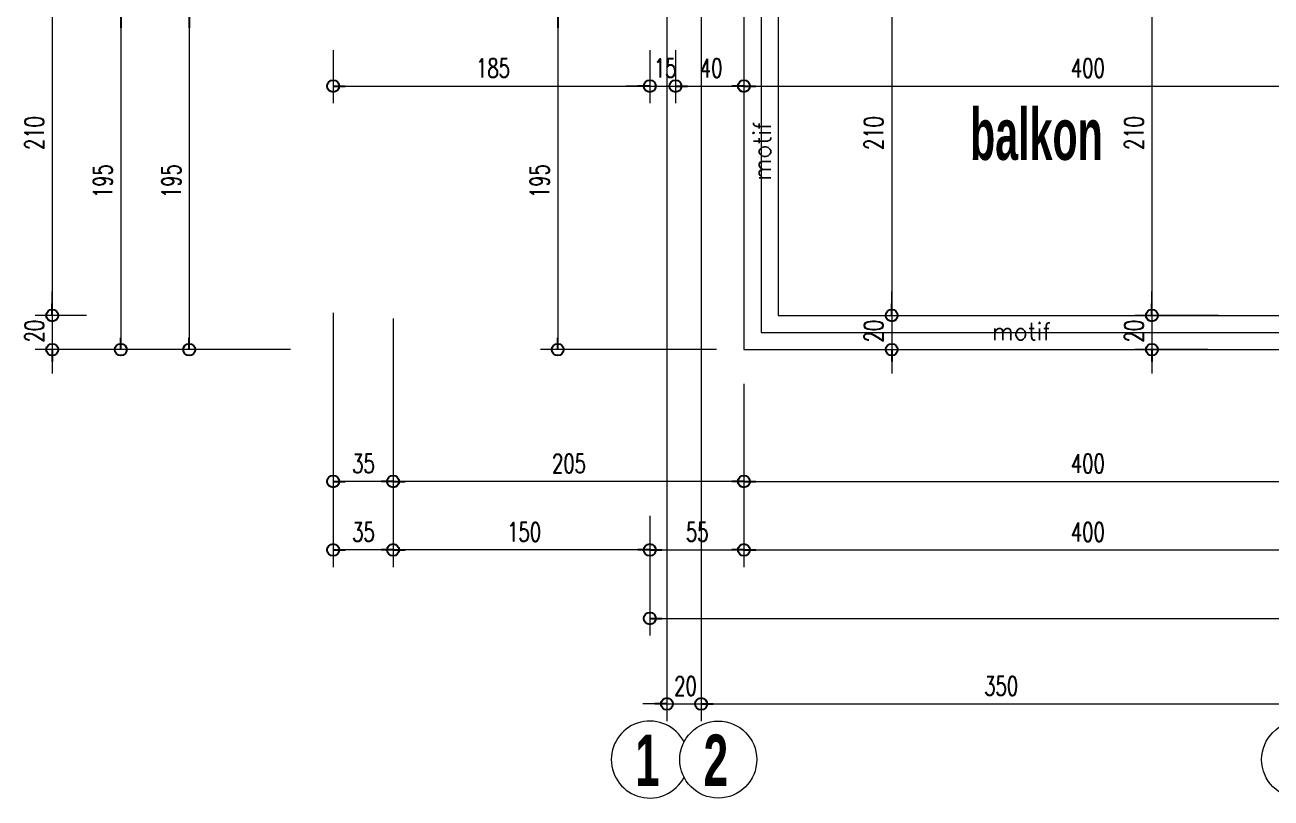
# Model space of a CAD drawing. Header units: millimetres. Extents: x 2016.56 to 2021.8, y 13721.83 to 13722.48.
# Drawn here: x 2017.6853 to 2017.8309, y 13721.9414 to 13722.0317 of the extents above; entities that cross this region are included whole.
import ezdxf

# ---------------------------------------------------------------- set-up
doc = ezdxf.new("R2010")
doc.units = ezdxf.units.MM
doc.linetypes.add('ACAD_ISO04W100', pattern=[30, 24, -3, 0, -3])
doc.layers.get('0').update_dxf_attribs({"lineweight": 20})
for name, color, linetype, lineweight in [('aks', 1, 'Continuous', 9), ('AKS  NO', 5, 'Continuous', 60), ('DH', 7, 'Continuous', 20), ('DIMH', 7, 'Continuous', 20), ('DIMV', 7, 'Continuous', 20), ('DV', 7, 'Continuous', 20), ('SIVA', 7, 'Continuous', 20), ('TEXT', 7, 'Continuous', 20)]:
    doc.layers.add(name, color=color, linetype=linetype, lineweight=lineweight)
doc.styles.get("Standard").update_dxf_attribs({"font": 'txt.shx', "width": 0.7, "height": 11})
doc.styles.add('style1', font='swisscbo.ttf', dxfattribs={"width": 0.75, "height": 11})

msp = doc.modelspace()

# ---------------------------------------------------------------- linework, layer by layer
for p, q in [((2017.769290658595, 13722.03898914312), (2017.769290658595, 13721.99378914312)), ((2017.771290658595, 13722.03898914312), (2017.771290658595, 13721.99578914312)), ((2017.771290658595, 13721.99578914312), (2017.847290658595, 13721.99578914312)), ((2017.769290658595, 13721.99378914312), (2017.849290658595, 13721.99378914312))]:
    msp.add_line(p, q)
at = {"color": 0, "lineweight": -2}
for p, q in [((2017.696471498505, 13722.03278914312), (2017.696471498505, 13722.03138914312)), ((2017.704471498505, 13722.03278914312), (2017.704471498505, 13722.03138914312)), ((2017.747526291674, 13722.03278914312), (2017.747526291674, 13722.03138914312)), ((2017.721290658595, 13722.02458969043), (2017.722690658595, 13722.02458969043)), ((2017.758290658595, 13722.02458969043), (2017.756890658595, 13722.02458969043)), ((2017.758290658595, 13722.02458969043), (2017.756890658595, 13722.02458969043)), ((2017.761290658595, 13722.02458969043), (2017.762690658595, 13722.02458969043)), ((2017.761290658595, 13722.02458969043), (2017.762690658595, 13722.02458969043)), ((2017.769290658595, 13722.02458969043), (2017.767890658595, 13722.02458969043)), ((2017.769290658595, 13722.02458969043), (2017.770690658595, 13722.02458969043)), ((2017.688471498505, 13721.99778914312), (2017.688471498505, 13721.99918914312)), ((2017.688471498505, 13721.99778914312), (2017.688471498505, 13721.99918914312)), ((2017.786555494502, 13721.99778914312), (2017.786555494502, 13721.99918914312)), ((2017.786555494502, 13721.99778914312), (2017.786555494502, 13721.99918914312)), ((2017.816969328937, 13721.99778914312), (2017.816969328937, 13721.99918914312)), ((2017.816969328937, 13721.99778914312), (2017.816969328937, 13721.99918914312)), ((2017.696471498505, 13721.99378914312), (2017.696471498505, 13721.99518914312)), ((2017.704471498505, 13721.99378914312), (2017.704471498505, 13721.99518914312)), ((2017.747526291674, 13721.99378914312), (2017.747526291674, 13721.99518914312)), ((2017.688471498505, 13721.99378914312), (2017.688471498505, 13721.99238914312)), ((2017.786555494502, 13721.99378914312), (2017.786555494502, 13721.99238914312)), ((2017.816969328937, 13721.99378914312), (2017.816969328937, 13721.99238914312)), ((2017.721290658595, 13721.97838660583), (2017.722690658595, 13721.97838660583)), ((2017.728290658595, 13721.97838660583), (2017.726890658595, 13721.97838660583)), ((2017.728290658595, 13721.97838660583), (2017.729690658595, 13721.97838660583)), ((2017.769290658595, 13721.97838660583), (2017.767890658595, 13721.97838660583)), ((2017.769290658595, 13721.97838660583), (2017.770690658595, 13721.97838660583)), ((2017.721290658595, 13721.97038660583), (2017.722690658595, 13721.97038660583)), ((2017.728290658595, 13721.97038660583), (2017.726890658595, 13721.97038660583)), ((2017.728290658595, 13721.97038660583), (2017.729690658595, 13721.97038660583)), ((2017.758290658595, 13721.97038660583), (2017.756890658595, 13721.97038660583)), ((2017.758290658595, 13721.97038660583), (2017.759690658595, 13721.97038660583)), ((2017.769290658595, 13721.97038660583), (2017.767890658595, 13721.97038660583)), ((2017.769290658595, 13721.97038660583), (2017.770690658595, 13721.97038660583)), ((2017.758290658595, 13721.96238660583), (2017.759690658595, 13721.96238660583)), ((2017.760290658595, 13721.95238660583), (2017.758890658595, 13721.95238660583)), ((2017.764290658595, 13721.95238660583), (2017.765690658595, 13721.95238660583)), ((2017.764290658595, 13721.95238660583), (2017.765690658595, 13721.95238660583))]:
    msp.add_line(p, q, dxfattribs=at)
for centre in [(2017.721290658595, 13722.02458969043), (2017.758290658595, 13722.02458969043), (2017.758290658595, 13722.02458969043), (2017.761290658595, 13722.02458969043), (2017.761290658595, 13722.02458969043), (2017.769290658595, 13722.02458969043), (2017.769290658595, 13722.02458969043), (2017.688471498505, 13721.99778914312), (2017.688471498505, 13721.99778914312), (2017.786555494502, 13721.99778914312), (2017.786555494502, 13721.99778914312), (2017.816969328937, 13721.99778914312), (2017.816969328937, 13721.99778914312), (2017.688471498505, 13721.99378914312), (2017.696471498505, 13721.99378914312), (2017.704471498505, 13721.99378914312), (2017.747526291674, 13721.99378914312), (2017.786555494502, 13721.99378914312), (2017.816969328937, 13721.99378914312), (2017.721290658595, 13721.97838660583), (2017.728290658595, 13721.97838660583), (2017.728290658595, 13721.97838660583), (2017.769290658595, 13721.97838660583), (2017.769290658595, 13721.97838660583), (2017.721290658595, 13721.97038660583), (2017.728290658595, 13721.97038660583), (2017.728290658595, 13721.97038660583), (2017.758290658595, 13721.97038660583), (2017.758290658595, 13721.97038660583), (2017.769290658595, 13721.97038660583), (2017.769290658595, 13721.97038660583), (2017.758290658595, 13721.96238660583), (2017.760290658595, 13721.95238660583), (2017.764290658595, 13721.95238660583), (2017.764290658595, 13721.95238660583)]:
    msp.add_circle(centre, 0.0007, dxfattribs=at)
for centre in [(2017.766290658595, 13721.94588660583), (2017.834290658595, 13721.94588660583)]:
    msp.add_circle(centre, 0.004500000000000001)
msp.add_arc((2017.758290658595, 13721.94588660583), 0.004500000000000001, 27.26604457356858, 332.7339554264314)
at = {"layer": 'aks', "linetype": 'ACAD_ISO04W100', "ltscale": 2}
for p, q in [((2017.760290658595, 13722.40645173834), (2017.760290658595, 13721.95238660583)), ((2017.764290658595, 13722.40645173834), (2017.764290658595, 13721.95238660583))]:
    msp.add_line(p, q, dxfattribs=at)
at = {"layer": 'DH', "lineweight": 20}
for p, q in [((2017.721290658595, 13722.02878914312), (2017.721290658595, 13722.02258969043)), ((2017.758290658595, 13722.02878914312), (2017.758290658595, 13722.02258969043)), ((2017.758290658595, 13722.02878914312), (2017.758290658595, 13722.02258969043)), ((2017.761290658595, 13722.02878914312), (2017.761290658595, 13722.02258969043)), ((2017.761290658595, 13722.02878914312), (2017.761290658595, 13722.02258969043)), ((2017.769290658595, 13722.02687970946), (2017.769290658595, 13722.02258969043)), ((2017.769290658595, 13722.02687970946), (2017.769290658595, 13722.02258969043))]:
    msp.add_line(p, q, dxfattribs=at)
at = {"layer": 'DH'}
for p, q in [((2017.722690658595, 13722.02458969043), (2017.756890658595, 13722.02458969043)), ((2017.756890658595, 13722.02458969043), (2017.755490658595, 13722.02458969043)), ((2017.758290658595, 13722.02458969043), (2017.761290658595, 13722.02458969043)), ((2017.762690658595, 13722.02458969043), (2017.767890658595, 13722.02458969043)), ((2017.762690658595, 13722.02458969043), (2017.764090658595, 13722.02458969043)), ((2017.770690658595, 13722.02458969043), (2017.847890658595, 13722.02458969043))]:
    msp.add_line(p, q, dxfattribs=at)
at = {"layer": 'DIMH', "lineweight": 20}
for p, q in [((2017.721290658595, 13721.99808787448), (2017.721290658595, 13721.97638660583)), ((2017.728290658595, 13721.99741597324), (2017.728290658595, 13721.97638660583)), ((2017.728290658595, 13721.99741597324), (2017.728290658595, 13721.97638660583)), ((2017.721290658595, 13721.99008787448), (2017.721290658595, 13721.96838660583)), ((2017.728290658595, 13721.98941597324), (2017.728290658595, 13721.96838660583)), ((2017.728290658595, 13721.98941597324), (2017.728290658595, 13721.96838660583)), ((2017.769290658595, 13721.98978914312), (2017.769290658595, 13721.96838660583)), ((2017.769290658595, 13721.98978914312), (2017.769290658595, 13721.97638660583)), ((2017.769290658595, 13721.98978914312), (2017.769290658595, 13721.97638660583)), ((2017.769290658595, 13721.98178914312), (2017.769290658595, 13721.96838660583)), ((2017.758290658595, 13721.97438660583), (2017.758290658595, 13721.96838660583)), ((2017.758290658595, 13721.97438660583), (2017.758290658595, 13721.96838660583)), ((2017.758290658595, 13721.97038660583), (2017.758290658595, 13721.96038660583)), ((2017.760290658595, 13721.95531800366), (2017.760290658595, 13721.95038660583)), ((2017.764290658595, 13721.95531800366), (2017.764290658595, 13721.95038660583)), ((2017.764290658595, 13721.95531800366), (2017.764290658595, 13721.95038660583))]:
    msp.add_line(p, q, dxfattribs=at)
at = {"layer": 'DIMH'}
for p, q in [((2017.726890658595, 13721.97838660583), (2017.722690658595, 13721.97838660583)), ((2017.767890658595, 13721.97838660583), (2017.729690658595, 13721.97838660583)), ((2017.770690658595, 13721.97838660583), (2017.847890658595, 13721.97838660583)), ((2017.726890658595, 13721.97038660583), (2017.722690658595, 13721.97038660583)), ((2017.756890658595, 13721.97038660583), (2017.729690658595, 13721.97038660583)), ((2017.759690658595, 13721.97038660583), (2017.767890658595, 13721.97038660583)), ((2017.770690658595, 13721.97038660583), (2017.847890658595, 13721.97038660583)), ((2017.759690658595, 13721.96238660583), (2018.130890658595, 13721.96238660583)), ((2017.758890658595, 13721.95238660583), (2017.757490658595, 13721.95238660583)), ((2017.760290658595, 13721.95238660583), (2017.764290658595, 13721.95238660583)), ((2017.765690658595, 13721.95238660583), (2017.832890658595, 13721.95238660583)), ((2017.765690658595, 13721.95238660583), (2017.767090658595, 13721.95238660583))]:
    msp.add_line(p, q, dxfattribs=at)
at = {"layer": 'DIMV'}
for p, q in [((2017.688471498505, 13722.03838914312), (2017.688471498505, 13721.99918914312)), ((2017.696471498505, 13722.03138914312), (2017.696471498505, 13721.99518914312)), ((2017.704471498505, 13722.03138914312), (2017.704471498505, 13721.99518914312)), ((2017.688471498505, 13721.99918914312), (2017.688471498505, 13722.00058914312)), ((2017.688471498505, 13721.99778914312), (2017.688471498505, 13721.99378914312)), ((2017.688471498505, 13721.99238914312), (2017.688471498505, 13721.99098914312))]:
    msp.add_line(p, q, dxfattribs=at)
at = {"layer": 'DIMV', "lineweight": 20}
for p, q in [((2017.692471498505, 13721.99778914312), (2017.686471498505, 13721.99778914312)), ((2017.688437501282, 13721.99778914312), (2017.686471498505, 13721.99778914312)), ((2017.69696190506, 13721.99378914312), (2017.686471498505, 13721.99378914312)), ((2017.715235865425, 13721.99378914312), (2017.694471498505, 13721.99378914312)), ((2017.716290658595, 13721.99378914312), (2017.702471498505, 13721.99378914312))]:
    msp.add_line(p, q, dxfattribs=at)
at = {"layer": 'DV'}
for p, q in [((2017.786555494502, 13722.03838914312), (2017.786555494502, 13721.99918914312)), ((2017.816969328937, 13722.03838914312), (2017.816969328937, 13721.99918914312)), ((2017.747526291674, 13722.03138914312), (2017.747526291674, 13721.99518914312)), ((2017.786555494502, 13721.99918914312), (2017.786555494502, 13722.00058914312)), ((2017.816969328937, 13721.99918914312), (2017.816969328937, 13722.00058914312)), ((2017.786555494502, 13721.99778914312), (2017.786555494502, 13721.99378914312)), ((2017.816969328937, 13721.99778914312), (2017.816969328937, 13721.99378914312)), ((2017.786555494502, 13721.99238914312), (2017.786555494502, 13721.99098914312)), ((2017.816969328937, 13721.99238914312), (2017.816969328937, 13721.99098914312))]:
    msp.add_line(p, q, dxfattribs=at)
at = {"layer": 'DV', "lineweight": 20}
for p, q in [((2017.785161894776, 13721.99778914312), (2017.788555494502, 13721.99778914312)), ((2017.785256021299, 13721.99778914312), (2017.788555494502, 13721.99778914312)), ((2017.824734928107, 13721.99778914312), (2017.814969328937, 13721.99778914312)), ((2017.824020004211, 13721.99778914312), (2017.814969328937, 13721.99778914312)), ((2017.766075949506, 13721.99378914312), (2017.745526291674, 13721.99378914312)), ((2017.785213080788, 13721.99378914312), (2017.788555494502, 13721.99378914312)), ((2017.823484570267, 13721.99378914312), (2017.814969328937, 13721.99378914312))]:
    msp.add_line(p, q, dxfattribs=at)
at = {"layer": 'SIVA'}
for p, q in [((2017.773290658595, 13722.03898914312), (2017.773290658595, 13721.99778914312)), ((2017.773290658595, 13721.99778914312), (2017.847290658595, 13721.99778914312))]:
    msp.add_line(p, q, dxfattribs=at)

# ---------------------------------------------------------------- texts
at = {"layer": 'AKS  NO', "style": 'style1', "width": 0.75}
for s, p in [('1', (2017.756579049233, 13721.94280761756)), ('2', (2017.764579049233, 13721.94280761756))]:
    msp.add_text(s, height=0.006, dxfattribs=at).set_placement(p)
at = {"layer": 'DH', "width": 0.7}
for s, p in [('185', (2017.737993991928, 13722.02558969043)), ('15', (2017.758763991928, 13722.02558969043)), ('40', (2017.764135658595, 13722.02558969043)), ('400', (2017.807493991928, 13722.02558969043))]:
    msp.add_text(s, height=0.0022, dxfattribs=at).set_placement(p)
at = {"layer": 'DIMH', "width": 0.7}
for s, p in [('35', (2017.723507325261, 13721.97938660583)), ('205', (2017.746865658595, 13721.97938660583)), ('400', (2017.807493991928, 13721.97938660583)), ('35', (2017.723507325261, 13721.97138660583)), ('150', (2017.741622325261, 13721.97138660583)), ('55', (2017.762507325261, 13721.97138660583)), ('400', (2017.807493991928, 13721.97138660583)), ('20', (2017.761135658595, 13721.95338660583)), ('350', (2017.797365658595, 13721.95338660583))]:
    msp.add_text(s, height=0.0022, dxfattribs=at).set_placement(p)
at = {"layer": 'DIMV', "width": 0.7}
for s, p in [('210', (2017.687471498505, 13722.01712080979)), ('195', (2017.695471498505, 13722.01149247646)), ('195', (2017.703471498505, 13722.01149247646)), ('20', (2017.687471498505, 13721.99463414312))]:
    msp.add_text(s, height=0.0022, rotation=90, dxfattribs=at).set_placement(p)
at = {"layer": 'DV', "width": 0.7}
for s, p in [('210', (2017.785555494502, 13722.01712080979)), ('210', (2017.815969328937, 13722.01712080979)), ('195', (2017.746526291674, 13722.01149247646)), ('20', (2017.785555494502, 13721.99463414312)), ('20', (2017.815969328937, 13721.99463414312))]:
    msp.add_text(s, height=0.0022, rotation=90, dxfattribs=at).set_placement(p)
at = {"layer": 'TEXT', "style": 'style1', "width": 0.7}
msp.add_text('balkon', height=0.006, dxfattribs=at).set_placement((2017.795716290867, 13722.01596816098))
at = {"layer": 'TEXT'}
msp.add_text('motif', height=0.002, rotation=90, dxfattribs=at).set_placement((2017.772415356136, 13722.01354293517))
msp.add_text('motif', height=0.002, dxfattribs=at).set_placement((2017.798248919025, 13721.99491384066))

doc.saveas('drawing.dxf')
